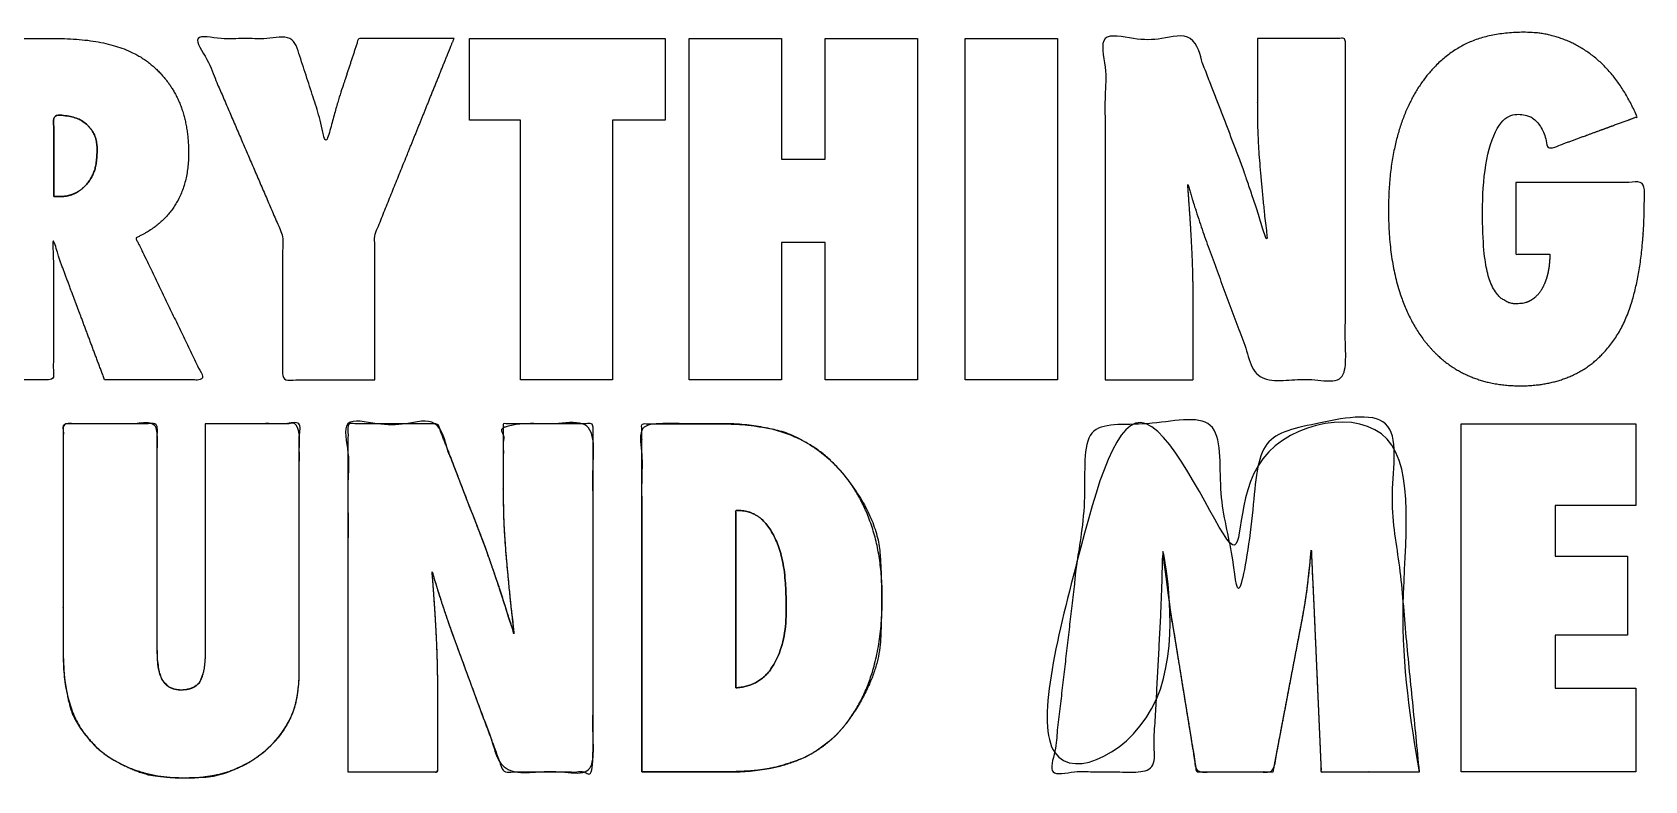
# Model space of a CAD drawing. Header units: millimetres. Extents: x -159872 to 386485, y -250577 to 158966.
# Drawn here: x 229107 to 229842, y -10997 to -10656 of the extents above; entities that cross this region are included whole.
import ezdxf

# ---------------------------------------------------------------- set-up
doc = ezdxf.new("R2010")
doc.units = ezdxf.units.MM
doc.layers.add('Flavour Filled', color=7, linetype='Continuous', lineweight=5)
doc.layers.add('LDS-elevation', color=7, linetype='Continuous', lineweight=9)

# ---------------------------------------------------------------- blocks, each defined once
blk = doc.blocks.new('Block_15!')
at = {"layer": 'Flavour Filled', "color": 250, "lineweight": 25, "flags": 128}
for points in [[(2560.262500716271, -874.3415491249477), (2518.241809808807, -874.3415491249477), (2518.241809808807, -874.3415491249477), (2518.241809808807, -756.0386927092109), (2518.241809808807, -756.0386927092109), (2495.064929931789, -756.0386927092109), (2495.064929931789, -756.0386927092109), (2495.064929931789, -718.7541468200945), (2495.064929931789, -718.7541468200945), (2584.346301979781, -718.7541468200945), (2584.346301979781, -718.7541468200945), (2584.346301979781, -756.0386927092109), (2584.346301979781, -756.0386927092109), (2560.262500716271, -756.0386927092109), (2560.262500716271, -756.0386927092109), (2560.262500716271, -874.3415491249477)], [(2699.323779978381, -874.3415491249477), (2657.303089070917, -874.3415491249477), (2657.303089070917, -874.3415491249477), (2657.303089070917, -811.7639734569983), (2657.303089070917, -811.7639734569983), (2637.25004952515, -811.7639734569983), (2637.25004952515, -811.7639734569983), (2637.25004952515, -874.3415491249477), (2637.25004952515, -874.3415491249477), (2595.229358617686, -874.3415491249477), (2595.229358617686, -874.3415491249477), (2595.229358617686, -718.7541468200945), (2595.229358617686, -718.7541468200945), (2637.25004952515, -718.7541468200945), (2637.25004952515, -718.7541468200945), (2637.25004952515, -773.774044267277), (2637.25004952515, -773.774044267277), (2657.303089070917, -773.774044267277), (2657.303089070917, -773.774044267277), (2657.303089070917, -718.7541468200945), (2657.303089070917, -718.7541468200945), (2699.323779978381, -718.7541468200945), (2699.323779978381, -718.7541468200945), (2699.323779978381, -874.3415491249477)], [(2763.110584161653, -874.3415491249477), (2721.08989325419, -874.3415491249477), (2721.08989325419, -874.3415491249477), (2721.08989325419, -718.7541468200945), (2721.08989325419, -718.7541468200945), (2763.110584161653, -718.7541468200945), (2763.110584161653, -718.7541468200945), (2763.110584161653, -874.3415491249477)]]:
    blk.add_lwpolyline(points, close=True, dxfattribs=at)
at = {"layer": 'Flavour Filled', "color": 250, "lineweight": 25}
for points, knots in [([(2328.695240031976, -874.3415491249475), (2351.418659215748, -874.3415491249475), (2374.14207839952, -874.3415491249475), (2358.522876743269, -841.9946863400656), (2342.903675087017, -809.6478235551841), (2354.945071873558, -804.2571836029184), (2366.987476350528, -784.7583737933381), (2366.987476350528, -757.4502150782461), (2358.018275760732, -737.0946164810397), (2349.050586706574, -729.9395105868296), (2341.995997932707, -724.3468287034641), (2320.734485639438, -718.7541468200943), (2285.011859915944, -718.7541468200943), (2263.497669247494, -718.7541468200943), (2263.497669247494, -796.5478479725209), (2263.497669247494, -874.3415491249475), (2284.407245658282, -874.3415491249475), (2305.31682206907, -874.3415491249475), (2305.31682206907, -847.133907530187), (2305.31682206907, -819.9262659354264), (2305.165668504655, -814.7870447453054), (2305.01451494024, -809.6478235551841), (2305.56824083123, -811.2608840101477), (2306.500858323655, -814.0317807684366), (2306.878742234695, -815.1901209170792), (2307.256626145735, -816.3497206787553), (2307.785663621189, -818.2136960506044), (2307.936817185603, -818.9185755059908), (2318.31602860879, -846.630062315469), (2328.695240031976, -874.3415491249475)], [0, 0, 0, 0.07591764073515864, 0.07591764073515864, 0.1959258171140595, 0.1959258171140595, 0.2400027454387879, 0.2840796737635184, 0.3281566020882475, 0.3722335304129747, 0.3722335304129747, 0.4068213035111532, 0.441409076609331, 0.4937813429671983, 0.4937813429671983, 0.6831555332635613, 0.6831555332635613, 0.734055979489591, 0.734055979489591, 0.8002878854222556, 0.8002878854222556, 0.8128037664765798, 0.8128037664765798, 0.8169553768866356, 0.8211069872966915, 0.8211069872966915, 0.8252626782524797, 0.8294183692082697, 0.8294183692082697, 1, 1, 1]), ([(2451.835010509003, -874.3415491249477), (2430.824665055271, -874.3415491249477), (2409.814319601539, -874.3415491249477), (2409.814319601539, -841.3900720824042), (2409.814319601539, -808.4385950398608), (2390.517047877848, -763.5963709299778), (2371.219776154157, -718.7541468200947), (2393.137042994381, -718.7541468200947), (2415.054309834605, -718.7541468200943), (2418.833148944988, -730.2922022371299), (2422.611988055372, -741.8302576541691), (2423.719691759929, -745.206524437993), (2425.710132280671, -751.7061277078527), (2426.592365251642, -754.8294641938883), (2427.473338609576, -757.9540602929605), (2429.060451035937, -763.94906258028), (2429.766590104364, -766.8209803041715), (2430.924930253, -762.5390517468924), (2432.940059189264, -755.1569635834545), (2433.797351822107, -752.0583155129405), (2434.653384841912, -748.9596674424257), (2436.164920486066, -743.947163323806), (2436.820423110413, -742.0317957400563), (2440.649646742269, -730.3929712800748), (2444.478870374124, -718.7541468200947), (2466.244983649932, -718.7541468200947), (2488.01109692574, -718.7541468200947), (2469.923053717372, -763.5963709299778), (2451.835010509003, -808.4385950398608), (2451.835010509003, -841.3900720824042), (2451.835010509003, -874.3415491249477)], [0, 0, 0, 0.04413661787644037, 0.04413661787644037, 0.1133580761287, 0.1133580761287, 0.2159107508555435, 0.2159107508555435, 0.2619525464820467, 0.2619525464820467, 0.2874574656027347, 0.2874574656027347, 0.2949219863577037, 0.302386507112673, 0.302386507112673, 0.3098530291639402, 0.3173195512152077, 0.3173195512152077, 0.3285184636811189, 0.3397173761470303, 0.3397173761470303, 0.3509151194659509, 0.3621128627848718, 0.3621128627848718, 0.4298855232520567, 0.4298855232520567, 0.5502805747368219, 0.5502805747368219, 0.8177352692800054, 0.8177352692800054, 1, 1, 1]), ([(2784.876697437462, -874.3415491249477), (2784.876697437462, -796.5478479725211), (2784.876697437462, -718.7541468200947), (2804.929736983229, -718.7541468200947), (2824.982776528996, -718.7541468200943), (2835.513141516609, -746.0625574578023), (2846.043506504201, -773.3709680955029), (2846.899539524006, -775.7894251261483), (2848.839091678062, -781.3322263332587), (2849.923114657528, -784.4555628192943), (2851.005878023957, -787.5801589183666), (2853.398890871259, -794.7843897210089), (2854.709644197346, -798.8655359602228), (2856.876178620632, -805.7178308803833), (2859.04271304392, -812.5701258005467), (2857.883113282246, -802.4428369847192), (2856.120410798557, -785.1113173662493), (2855.515796540895, -777.9055750279632), (2854.306568025572, -763.4966095774633), (2854.306568025576, -736.2375757708008), (2854.306568025572, -718.7541468200947), (2874.359607571341, -718.7541468200947), (2894.41264711711, -718.7541468200947), (2894.41264711711, -796.5478479725211), (2894.41264711711, -874.3415491249477), (2874.359607571341, -874.3415491249477), (2854.306568025572, -874.3415491249475), (2843.725818516491, -845.7231409289636), (2833.145069007426, -817.1047327330068), (2831.482379798857, -812.5204970468968), (2828.483745003464, -803.9291803681364), (2827.149310952284, -799.9236109111301), (2824.47792362385, -791.9124719971176), (2822.463550455408, -784.6571009051814), (2823.11779346672, -792.870281750296), (2824.075855142506, -807.1797377708884), (2824.680469400166, -819.3725400444516), (2824.982776528996, -830.0543105190761), (2824.982776528984, -854.4900476650605), (2824.982776528997, -874.3415491249477), (2804.929736983229, -874.3415491249477), (2784.876697437462, -874.3415491249477)], [0, 0, 0, 0.1372499859651539, 0.1372499859651539, 0.1726291921919223, 0.1726291921919223, 0.2242668471744032, 0.2242668471744032, 0.2287930895344621, 0.2333193318945214, 0.2333193318945214, 0.2378466385017934, 0.2423739451090652, 0.2423739451090652, 0.2499643695062365, 0.2499643695062365, 0.260730552220148, 0.2714967349340597, 0.2714967349340597, 0.2930253626743955, 0.3315287841046449, 0.3315287841046449, 0.3756912098373204, 0.3756912098373204, 0.5470147910716125, 0.5470147910716125, 0.5911772168042881, 0.5911772168042881, 0.658372612313513, 0.658372612313513, 0.6691119221547431, 0.6798512319959737, 0.6798512319959737, 0.7013318779059091, 0.7013318779059091, 0.7248362122555498, 0.7483405466051909, 0.7718497259096183, 0.7953589052140463, 0.8971626821656575, 0.8971626821656575, 1, 1, 1]), ([(2972.105579226593, -784.3547937763504), (3001.429370723168, -784.3547937763504), (3030.753162219742, -784.3547937763504), (3030.753162219747, -787.5794031505428), (3030.753162219742, -813.2762648689738), (3024.051265096174, -845.6231276538557), (3017.35087950825, -855.4977380945024), (3010.044620049626, -866.2805295346777), (2988.429660338234, -877.062313284424), (2960.063678594836, -877.062313284424), (2937.995258190197, -866.4815637753502), (2929.984119276185, -855.9008142662766), (2922.022609115821, -845.2197995594743), (2914.062610491103, -815.8960080628988), (2914.062610491103, -778.359035721209), (2922.073749405115, -748.5817835313877), (2938.096027233141, -726.8156702555792), (2960.013294073365, -715.9326136176751), (2992.360156858247, -715.9326136176751), (3019.114337759762, -735.1802565877165), (3027.427783802605, -754.4263880221139), (3007.072437128013, -761.8832971999368), (2986.717090453407, -769.3402063777604), (2986.263629760162, -765.6628920781428), (2984.171916351261, -759.8434798481521), (2982.53517517125, -757.7013819177796), (2980.897174378201, -755.5605436004436), (2976.790583955647, -753.4186975926785), (2965.655856632989, -753.4186975926785), (2956.990222785058, -777.2510800940445), (2956.990222785058, -811.2097437208088), (2958.904078833164, -825.9227797583902), (2960.819446416913, -830.5070154445001), (2962.733554387626, -835.0925107436467), (2968.829829563105, -839.6769983523637), (2974.675189821653, -839.6769983523637), (2977.698261109959, -838.8713498540301), (2979.058643189697, -838.064693665267), (2980.419025269435, -837.2592970895405), (2982.710765228578, -834.9919936233106), (2983.643634643629, -833.5300867328066), (2984.575244445641, -832.0694394553401), (2986.036899413539, -828.5173306915794), (2986.565936888993, -826.4258692052858), (2987.094974364446, -824.3356673320293), (2987.624011839899, -819.6743433280676), (2987.624011839899, -817.1047327330068), (2979.864795533249, -817.1047327330075), (2972.105579226593, -817.1047327330068), (2972.105579226593, -800.7297632546786), (2972.105579226593, -784.3547937763504)], [0, 0, 0, 0.05670657900745962, 0.05670657900745962, 0.06294235401858865, 0.1063993726371231, 0.1498563912556578, 0.1498563912556578, 0.1972890167531889, 0.2447216422507263, 0.2921542677482638, 0.3395868932458007, 0.3395868932458007, 0.3871994912679871, 0.434812089290174, 0.4824246873123605, 0.5300372853345467, 0.5776498833567321, 0.6252624813789172, 0.6728750794011071, 0.7204876774232959, 0.7204876774232959, 0.769720295253334, 0.769720295253334, 0.7781349631349049, 0.7865496310164763, 0.7865496310164763, 0.7949635636701513, 0.8033774963238277, 0.8117914289775042, 0.8202053616311811, 0.828619294284858, 0.8370332269385351, 0.8370332269385351, 0.8454483059646432, 0.8538633849907532, 0.8622784640168681, 0.8706935430429944, 0.8706935430429944, 0.8791052057286156, 0.8875168684142292, 0.8875168684142292, 0.895920094263143, 0.9043233201120553, 0.9043233201120553, 0.9127217894309683, 0.9211202587498817, 0.9211202587498817, 0.9464803425756011, 0.9464803425756011, 1, 1, 1]), ([(2305.518360154957, -790.8040125247385), (2305.518360154957, -772.2625086231238), (2305.518360154957, -753.7210047215092), (2306.274127977034, -753.7210047215092), (2316.148738417681, -753.7210047215092), (2325.269092571894, -762.4380307813419), (2325.269092571894, -775.437237321059), (2322.85063554125, -782.4913222497162), (2320.432178510604, -785.2617151628425), (2318.013721479959, -788.0333676890048), (2311.967578903344, -790.8040125247385), (2306.929126756167, -790.8040125247385), (2305.518360154957, -790.8040125247385)], [0, 0, 0, 0.2390534583792414, 0.2390534583792414, 0.2487974852153534, 0.3663656650108712, 0.4839338448063796, 0.6015020246018854, 0.7190702043973842, 0.7190702043973842, 0.8366687234868226, 0.9542672425762877, 1, 1, 1]), ([(2305.518360154957, -790.8040125247385), (2306.929126756167, -790.8040125247386), (2311.967578903345, -790.8040125247385), (2318.013721479958, -788.0333676890051), (2320.432178510604, -785.2617151628425), (2322.85063554125, -782.4913222497167), (2325.269092571894, -775.4372373210604), (2325.269092571894, -762.4380307813414), (2316.148738417681, -753.7210047215092), (2306.274127977035, -753.7210047215093), (2305.518360154957, -753.7210047215092), (2305.518360154957, -772.2625086231238), (2305.518360154957, -790.8040125247385)], [0, 0, 0, 0.04573275742375078, 0.1633312765132916, 0.2809297956028216, 0.2809297956028216, 0.3984979753983711, 0.5160661551939136, 0.6336343349894537, 0.7512025147849997, 0.7609465416211058, 0.7609465416211058, 1, 1, 1])]:
    blk.add_open_spline(points, degree=2, knots=knots, dxfattribs=at)
blk = doc.blocks.new('Block_17!')
at = {"layer": 'Flavour Filled', "color": 7, "linetype": 'Continuous', "lineweight": 25, "transparency": 33554687, "flags": 128}
blk.add_lwpolyline([(2947.210526878215, -1053.055311254437), (2947.210526878215, -894.356160903487), (3026.868455325097, -894.356160903487), (3026.868455325097, -931.6669067437687), (2990.071631603828, -931.6669067437687), (2990.071631603828, -954.7934020993152), (3023.065431644407, -954.7934020993152), (3023.065431644407, -990.6651660063628), (2990.071631603828, -990.6651660063628), (2990.071631603828, -1014.922290023736), (3026.868455325097, -1014.922290023736), (3026.868455325097, -1053.055311254437)], close=True, dxfattribs=at)
at = {"layer": 'Flavour Filled', "color": 250, "lineweight": 25, "flags": 128}
blk.add_lwpolyline([(2947.210526878215, -1053.055311254437), (2947.210526878215, -894.356160903487), (2947.210526878215, -894.356160903487), (3026.868455325097, -894.356160903487), (3026.868455325097, -894.356160903487), (3026.868455325097, -931.6669067437687), (3026.868455325097, -931.6669067437687), (2990.071631603828, -931.6669067437687), (2990.071631603828, -931.6669067437687), (2990.071631603828, -954.7934020993152), (2990.071631603828, -954.7934020993152), (3023.065431644407, -954.7934020993152), (3023.065431644407, -954.7934020993152), (3023.065431644407, -990.6651660063628), (3023.065431644407, -990.6651660063628), (2990.071631603828, -990.6651660063628), (2990.071631603828, -990.6651660063628), (2990.071631603828, -1014.922290023736), (2990.071631603828, -1014.922290023736), (3026.868455325097, -1014.922290023736), (3026.868455325097, -1014.922290023736), (3026.868455325097, -1053.055311254437), (3026.868455325097, -1053.055311254437), (2947.210526878215, -1053.055311254437)], close=True, dxfattribs=at)
at = {"layer": 'Flavour Filled', "color": 7, "linetype": 'Continuous', "lineweight": 25, "transparency": 33554687}
for points, knots in [([(2928.195408474764, -1053.055311254437), (2905.788404085836, -1053.055311254437), (2883.381399696907, -1053.055311254437), (2881.788241127969, -1016.875194075982), (2880.195082559031, -980.6950768975273), (2880.149490754252, -979.70959571658), (2879.906255098063, -974.4729160255275), (2879.39753758786, -963.3697847734984), (2878.923222564663, -953.5716050778549), (2878.869714682769, -951.1242608420929), (2878.478260525019, -956.1834784876754), (2877.337025207046, -967.7766019524273), (2875.607620580226, -978.7390702273244), (2875.041746995211, -981.8805537947197), (2874.787612606929, -983.2079473065675), (2874.288462112386, -985.8298576263088), (2867.888427438702, -1019.442591612658), (2861.488317426989, -1053.055311254437), (2844.014965380576, -1053.055311254437), (2826.541613334163, -1053.055311254437), (2821.811736540521, -1023.958059366095), (2817.081824742606, -994.8608131678745), (2816.337901673823, -990.2842466267883), (2815.171263565283, -983.1068537342729), (2814.221042734581, -977.456636134805), (2812.472869364901, -962.9392566276131), (2812.363723895264, -962.0012542894382), (2812.254578425627, -961.0632519512633), (2812.241635901673, -960.9220178395126), (2812.22869337772, -960.7807837277619), (2812.05358567777, -958.8948032833084), (2811.67686009192, -955.3081154801334), (2811.329553739679, -950.1616955529023), (2811.174117077535, -956.2192660847746), (2810.91682502524, -963.5783609132976), (2810.510025540947, -975.1685309340161), (2810.301674373379, -981.1062145927372), (2808.400162533035, -1017.080762923587), (2806.49865069269, -1053.055311254437), (2783.68050860855, -1053.055311254437), (2760.862366524411, -1053.055311254437), (2770.11296466663, -973.7057360789622), (2779.363562808848, -894.3561609034872), (2806.036120785579, -894.3561609034872), (2832.70867876231, -894.3561609034872), (2836.878380743614, -919.278440062376), (2841.048049990566, -944.2007246979438), (2841.498285681029, -946.8919230719314), (2841.711214138825, -948.1628263109747), (2842.770939063648, -954.599314422997), (2843.545885485673, -961.1274922161398), (2843.600552691471, -961.6092942027137), (2843.655219897268, -962.0910961892877), (2843.709729651434, -962.5728981758616), (2843.764239405602, -963.0547001624353), (2844.511044451117, -969.946677301902), (2845.158316134075, -977.7145175492124), (2845.20334730014, -978.2797374091479), (2845.248378466205, -978.8449572690834), (2845.331796339567, -977.9006253753985), (2845.415214212928, -976.9562934817138), (2846.344227021003, -967.6954451739646), (2847.783676176882, -958.0663651032665), (2848.899158899499, -952.0680032687558), (2849.131868197042, -950.8468880111477), (2852.047742970883, -935.4689212393059), (2857.125395542473, -908.6917470430526), (2859.84376664615, -894.3561609034872), (2886.310755775276, -894.3561609034872), (2912.777744904402, -894.3561609034872), (2920.486576689583, -973.7057360789622), (2928.195408474764, -1053.055311254437)], [0, 0, 0, 0.2014350883239108, 0.2014350883239108, 0.5270032552252034, 0.5270032552252034, 0.5358720361129089, 0.5447408170006163, 0.5536095978883235, 0.56247837877603, 0.5713471596637346, 0.5802159405514378, 0.5890847214391404, 0.5979535023268429, 0.6068222832145452, 0.6156910641022442, 0.6156910641022442, 0.7293888999187951, 0.7293888999187951, 0.7874508286587618, 0.7874508286587618, 0.8854067215071705, 0.8854067215071705, 0.9008137231057434, 0.9095693725937782, 0.9183250220818128, 0.9183250220818128, 0.9188904772826404, 0.9188904772826404, 0.9189754010898162, 0.9189754010898162, 0.9201095629337975, 0.9212437247777789, 0.9223778866217603, 0.9235120484657416, 0.924646210309723, 0.9258375957368331, 0.9258375957368331, 0.9330614538830927, 0.9330614538830927, 0.9376370565288111, 0.9376370565288111, 0.953656373489461, 0.953656373489461, 0.9590048819874968, 0.9590048819874968, 0.9640718790694331, 0.9640718790694331, 0.96461903105792, 0.9651661830464071, 0.9657133350348942, 0.9657133350348942, 0.9657536924869167, 0.9657536924869167, 0.9657940484636158, 0.9657940484636158, 0.9663710222083276, 0.9663710222083276, 0.9664129927523109, 0.9664129927523109, 0.9664831650575154, 0.9664831650575154, 0.9671721001509908, 0.967861035244466, 0.9685499703379413, 0.969238905431417, 0.97215800047734, 0.9755214700503699, 0.9755214700503699, 0.9816225352849529, 0.9816225352849529, 1, 1, 1]), ([(2374.598501874883, -894.3561609034872), (2396.02905423769, -894.3561609034872), (2417.459606600496, -894.3561609034872), (2417.459625758354, -936.6614629082443), (2417.459583669454, -978.9667649129501), (2417.459644981534, -986.6272785990349), (2417.459706293615, -994.2877922851198), (2417.459866618065, -1000.84500554063), (2417.459075242991, -1005.793418786661), (2417.465651601988, -1007.153182894776), (2417.254560872011, -1013.566517995541), (2416.008184381738, -1022.400531545116), (2413.592153712974, -1028.322998218933), (2413.316015044983, -1028.868945999406), (2413.039876376992, -1029.414893779879), (2412.770067264511, -1029.986726608257), (2412.500258152029, -1030.558559436636), (2408.092974164942, -1038.372170872671), (2399.909040274928, -1045.038126197848), (2399.27954865979, -1045.500656104959), (2398.650057044652, -1045.96318601207), (2397.802085548282, -1046.579892554884), (2396.954114051912, -1047.196599097699), (2384.34799028012, -1054.745287611593), (2365.873825441042, -1055.992690187974), (2344.287376745811, -1054.642649608988), (2330.619427598464, -1046.297298370079), (2329.688038228732, -1045.616320072062), (2328.756648859, -1044.935341774045), (2327.810981775496, -1044.241546913379), (2326.865314691992, -1043.547752052712), (2314.955989336452, -1032.339626518684), (2310.403903655129, -1012.686675377842), (2309.82117819657, -1000.621408473691), (2309.84672895834, -999.7060781263119), (2309.843780565679, -994.3746797898206), (2309.844073770477, -987.4732243330533), (2309.844205993192, -979.4793544070128), (2309.844338215908, -971.4854844809723), (2309.844309780693, -932.9208226922411), (2309.844314879353, -894.3561609034872), (2331.27486724216, -894.3561609034872), (2352.705419604966, -894.3561609034872), (2352.705409520494, -931.5628835480227), (2352.705434155981, -968.7696061925398), (2352.705395250075, -976.4764724524896), (2352.705254609438, -990.834702240842), (2352.705756780691, -995.8984287338574), (2352.701727615929, -997.3038359831), (2352.976422896333, -1006.711119121109), (2354.908671748275, -1010.888001389491), (2355.066154868201, -1011.157810501972), (2355.223637988126, -1011.427619614453), (2355.380963656421, -1011.697428726935), (2355.538289324717, -1011.967237839416), (2359.153542968465, -1016.199047263508), (2369.487456580263, -1015.305041988387), (2371.93876596704, -1012.237046951898), (2372.086613047234, -1011.986509918879), (2372.234460127428, -1011.735972885861), (2372.382149755992, -1011.472619290193), (2372.529839384556, -1011.209265694525), (2373.821812929428, -1008.022840635664), (2374.488869817829, -1001.974496527116), (2374.601974318615, -997.402843028179), (2374.59818474942, -996.0007764435032), (2374.598378407207, -993.4486552414212), (2374.598455977678, -988.8400682216898), (2374.598533548148, -984.2314812019583), (2374.598494742308, -939.2938210527504), (2374.598501874883, -894.3561609034872)], [0, 0, 0, 0.02572579084498224, 0.02572579084498224, 0.076510172534401, 0.076510172534401, 0.08570605183435256, 0.08570605183435256, 0.09357750068605789, 0.1014489495377627, 0.1093203983894692, 0.1171918472411763, 0.1250632960928835, 0.1250632960928835, 0.1258162035577167, 0.1258162035577167, 0.1265943132332796, 0.1265943132332796, 0.1376340827771957, 0.1376340827771957, 0.1384510946491633, 0.1384510946491633, 0.1395477469985489, 0.1395477469985489, 0.1549157663638338, 0.1702837857291191, 0.1856518050944048, 0.1856518050944048, 0.1867590266575934, 0.1867590266575934, 0.1878845694708773, 0.1878845694708773, 0.2035786055406569, 0.2192726416104366, 0.234966677680216, 0.2506607137499903, 0.2663547498197647, 0.2663547498197647, 0.2845329563801347, 0.2845329563801347, 0.3722297033020689, 0.3722297033020689, 0.420963171710355, 0.420963171710355, 0.5055719401581508, 0.5055719401581508, 0.5230974951253089, 0.538222817559084, 0.5533481399928607, 0.5684734624266345, 0.5835987848604083, 0.5835987848604083, 0.5846255298323152, 0.5846255298323152, 0.585652014044015, 0.585652014044015, 0.6039444249981588, 0.6222368359523027, 0.6222368359523027, 0.6235919111679125, 0.6235919111679125, 0.624998370342306, 0.624998370342306, 0.6410146686415316, 0.6570309669407575, 0.6730472652399833, 0.6890635635392058, 0.6890635635392058, 0.7179855850261492, 0.7179855850261492, 1, 1, 1]), ([(2439.661042141821, -1053.055311254437), (2439.661042141821, -973.7057360789622), (2439.661042141821, -894.3561609034872), (2460.115142478504, -894.3561609034872), (2480.569242815188, -894.3561609034872), (2486.612811717263, -910.0289485455746), (2492.656359474494, -925.7017443412835), (2495.148145130041, -932.1635714482874), (2499.906744206127, -944.5036042562118), (2501.740756879768, -949.2613551776872), (2503.530393282211, -954.1040173550589), (2505.731965625364, -960.5750889188539), (2505.870176665826, -960.9733470707624), (2506.008387706289, -961.3716052226708), (2506.146441295121, -961.7699893358828), (2506.284494883953, -962.1683734490949), (2507.717870066998, -966.3560212599748), (2509.540058705715, -971.8882683939432), (2510.961088719237, -976.2831934723288), (2511.12562249431, -976.8142698167338), (2512.510677599387, -981.2651927129202), (2514.801540596637, -988.1313250005996), (2515.504642885599, -991.3637450605518), (2514.122940881372, -979.5726197541608), (2512.740672589, -966.2880865665646), (2511.867099863028, -956.5280781929367), (2511.712933723235, -954.6907427560709), (2511.55874659162, -952.8534090806961), (2510.884666878541, -943.974592867583), (2510.536381622513, -935.361599327905), (2510.476339963448, -930.1047183956255), (2510.479888034799, -929.3068003122863), (2510.479426501741, -924.9335454325491), (2510.47952272564, -907.1402978245999), (2510.479510141694, -894.3561609034872), (2530.933610478377, -894.3561609034872), (2551.38771081506, -894.3561609034872), (2551.38771081506, -973.7057360789622), (2551.38771081506, -1053.055311254437), (2530.933610478377, -1053.055311254437), (2510.479510141694, -1053.055311254437), (2501.903728450505, -1029.859805740454), (2493.327873204047, -1006.664327421341), (2491.727486032979, -1002.335530894843), (2490.127098861911, -998.0067343683447), (2489.202811629809, -995.5063194482839), (2488.773087621815, -994.3500431671174), (2487.19496835669, -989.9545136512313), (2484.882368570657, -983.395010468504), (2483.11939238883, -978.1704344878801), (2482.949250157885, -977.6597243821118), (2482.77910792694, -977.1490142763435), (2482.608808244365, -976.6383041705751), (2482.438508561791, -976.1275940648068), (2480.127606739325, -969.0619679317007), (2478.25646731833, -962.5022338844974), (2478.128049769228, -962.0397039773865), (2477.999632220127, -961.5771740702755), (2478.083050093489, -962.6243218780885), (2478.16646796685, -963.6714696859018), (2479.256557242701, -977.8596646488618), (2479.875447954521, -989.213524962109), (2479.952542503319, -990.7680760824836), (2480.029624590225, -992.3226278208288), (2480.366664446765, -999.9065354726815), (2480.540807074778, -1007.628167735367), (2480.570827904309, -1012.401609955292), (2480.569053868636, -1013.378247649056), (2480.569169251899, -1015.856451827489), (2480.569274654879, -1034.455881540529), (2480.569242815188, -1053.055311254437), (2460.115142478504, -1053.055311254437), (2439.661042141821, -1053.055311254437)], [0, 0, 0, 0.1933280196531205, 0.1933280196531205, 0.2431625739419438, 0.2431625739419438, 0.2840885162178852, 0.2840885162178852, 0.3009621579207474, 0.3163118721508498, 0.3316615863809499, 0.34701130061105, 0.34701130061105, 0.3479579719370203, 0.3479579719370203, 0.3489047946650016, 0.3489047946650016, 0.35884439393852, 0.3687839932120386, 0.3787235924855558, 0.3886631917590779, 0.3986027910326017, 0.4085423903061264, 0.4184819895796519, 0.4284215888531772, 0.4383611881267024, 0.4383611881267024, 0.4402314306072383, 0.4402314306072383, 0.4492635377840973, 0.4582956449609563, 0.4673277521378154, 0.4763598593146713, 0.4853919664915266, 0.5084435023917111, 0.5084435023917111, 0.5453250244786785, 0.5453250244786785, 0.6884030900622923, 0.6884030900622923, 0.7252846121492598, 0.7252846121492598, 0.7698762573786848, 0.7698762573786848, 0.7781980211893426, 0.7781980211893426, 0.7830047842834023, 0.7878115473774634, 0.7926183104715244, 0.797425073565585, 0.797425073565585, 0.7978943345676235, 0.7978943345676235, 0.7983636389703253, 0.7983636389703253, 0.8048440704984431, 0.8048440704984431, 0.805300103463929, 0.805300103463929, 0.8062980634171015, 0.8062980634171015, 0.8198168168628315, 0.8198168168628315, 0.821667309112616, 0.821667309112616, 0.8306927898620534, 0.8397182706114907, 0.8487437513609282, 0.8577692321103655, 0.8577692321103655, 0.9255073128185448, 0.9255073128185448, 1, 1, 1]), ([(2573.589146356386, -1053.055311254437), (2582.086314254427, -1053.055311499511), (2596.697857400804, -1053.055198359438), (2607.936473595725, -1053.056469144335), (2612.957527300291, -1053.050079799947), (2613.032914786679, -1053.094733057127), (2626.940378616185, -1052.516933440843), (2637.685005433955, -1050.309270719942), (2652.791770186027, -1044.823309986762), (2661.952814730291, -1036.589296945809), (2662.790558168803, -1035.674490381707), (2663.628301607314, -1034.759683817605), (2664.609842470104, -1033.68561178113), (2665.591383332896, -1032.611539744655), (2681.481604524895, -1011.743628778742), (2683.474455487576, -973.8531467226146), (2681.187337034757, -935.0967634684953), (2662.353623598599, -913.6488476357245), (2661.192235186414, -912.5336114452073), (2660.03084677423, -911.4183752546899), (2659.146850345007, -910.5653401139123), (2658.262853915784, -909.7123049731345), (2644.694724113195, -898.9680186010777), (2623.333016072038, -894.8583519534029), (2609.962417642168, -894.3193888152202), (2609.934015591289, -894.361040728689), (2605.325356371641, -894.3537729814682), (2594.999715369172, -894.3567177231425), (2589.348446358331, -894.356371495177), (2584.367174332771, -894.3562402643001), (2579.38590230721, -894.3561090334233), (2576.487524331798, -894.3561349684551), (2573.589146356386, -894.3561609034869), (2573.589146356386, -973.705736078962), (2573.589146356386, -1053.055311254437)], [0, 0, 0, 0.03240558498408962, 0.05572393165273387, 0.07904227832138043, 0.102360624990027, 0.125678971659182, 0.1489973183283388, 0.1723156649974955, 0.1956340116666538, 0.1956340116666538, 0.1979822701907997, 0.1979822701907997, 0.2007367330264981, 0.2007367330264981, 0.2503908672803511, 0.3000450015342042, 0.3496991357880567, 0.3496991357880567, 0.3525001568784137, 0.3525001568784137, 0.3546371957520901, 0.3546371957520901, 0.3847446250371953, 0.4148520543222991, 0.4449594836074003, 0.4750669128923646, 0.5051743421773217, 0.5352817714622787, 0.5352817714622787, 0.5618197569557299, 0.5618197569557299, 0.5772610161858462, 0.5772610161858462, 1, 1, 1]), ([(2616.450251081999, -1014.716721176131), (2616.450251081999, -974.3224426217768), (2616.450251081999, -933.9281640674221), (2617.118349836715, -933.9281640674221), (2622.770737378025, -933.9281640674221), (2630.685893778635, -939.4785229527531), (2633.615249857005, -945.0288818380842), (2636.544605935374, -950.5286042793377), (2639.473962013744, -965.5346263092827), (2639.473962013744, -994.3140130513501), (2627.961602702656, -1014.151658767826), (2616.450251081999, -1014.716721176131)], [0, 0, 0, 0.5703312881144532, 0.5703312881144532, 0.5797642483504438, 0.6501379731879321, 0.7205116980254193, 0.7205116980254193, 0.7903837735190639, 0.8602558490127098, 0.9301279245063564, 1, 1, 1])]:
    blk.add_open_spline(points, degree=2, knots=knots, dxfattribs=at)
at = {"layer": 'Flavour Filled', "color": 250, "lineweight": 25}
for points, knots in [([(2928.195408474764, -1053.055311254437), (2905.788404085836, -1053.055311254437), (2883.381399696907, -1053.055311254437), (2881.788241127969, -1016.875194075982), (2880.195082559031, -980.6950768975271), (2879.52698380431, -966.2538653532879), (2878.8588850496, -951.812653809045), (2878.498635721076, -955.975422973043), (2877.676864175871, -963.9155197117807), (2876.75180436165, -971.470174861259), (2875.620419932001, -978.7935650571824), (2874.953076945108, -982.339627678366), (2868.220697186079, -1017.697469466394), (2861.488317426989, -1053.055311254437), (2844.014965380576, -1053.055311254437), (2826.541613334163, -1053.055311254437), (2820.785685601223, -1017.6460772545), (2815.029757868292, -982.2368432545636), (2814.515331904065, -979.1533105404905), (2813.127742182732, -968.5672706566623), (2812.254578425625, -961.0632519512633), (2812.047498042377, -958.8035061632538), (2811.329518611403, -951.812653809045), (2810.815596492392, -966.459434200889), (2810.301674373379, -981.1062145927372), (2808.400162533035, -1017.080762923587), (2806.49865069269, -1053.055311254437), (2783.68050860855, -1053.055311254437), (2760.862366524411, -1053.055311254437), (2770.11296466663, -973.7057360789622), (2779.363562808848, -894.3561609034872), (2806.036120785579, -894.3561609034872), (2832.70867876231, -894.3561609034872), (2837.179801197713, -921.0801110921202), (2841.65092363312, -947.8040612807499), (2842.215734118819, -951.0934147650347), (2843.217882250892, -958.2366802966965), (2843.655219897268, -962.0910961892878), (2844.091297930606, -965.9455120818785), (2844.888129137682, -974.3231983895987), (2845.248378466205, -978.8449572690834), (2845.9157214531, -971.2903021196051), (2847.765841081543, -957.7749061574077), (2848.948617723092, -951.812653809045), (2854.396192184622, -923.0844073562736), (2859.84376664615, -894.3561609034872), (2886.310755775276, -894.3561609034872), (2912.777744904402, -894.3561609034872), (2920.486576689583, -973.7057360789622), (2928.195408474764, -1053.055311254437)], [0, 0, 0, 0.08730456726510194, 0.08730456726510194, 0.2284100130100074, 0.2284100130100074, 0.2847375884173319, 0.2847375884173319, 0.3010176377523802, 0.3172976870874299, 0.3335777364224793, 0.3498577857575291, 0.3498577857575291, 0.5122520958967695, 0.5122520958967695, 0.5910887177179511, 0.5910887177179511, 0.7529457965123152, 0.7529457965123152, 0.7670504189187768, 0.7811550413252392, 0.7811550413252392, 0.7853916925463403, 0.7853916925463403, 0.7942270370565889, 0.7942270370565889, 0.8159448120453062, 0.8159448120453062, 0.8297008834804777, 0.8297008834804777, 0.8778612867138204, 0.8778612867138204, 0.8939410188643928, 0.8939410188643928, 0.9102756613918915, 0.9102756613918915, 0.9122876914345653, 0.914299721477239, 0.914299721477239, 0.9163116779673298, 0.9183236344574207, 0.9183236344574207, 0.9216875085339113, 0.9250513826104019, 0.9250513826104019, 0.9412332177421516, 0.9412332177421516, 0.9558803380111972, 0.9558803380111972, 1, 1, 1]), ([(2374.598501874883, -894.3561609034872), (2396.02905423769, -894.3561609034872), (2417.459606600496, -894.3561609034872), (2417.459606600502, -950.4764562996166), (2417.459606600496, -1013.638240494028), (2415.248985720922, -1025.047311536097), (2413.039876376992, -1029.414893779879), (2410.88140347714, -1033.989556406909), (2403.685989965756, -1042.262946755182), (2398.650057044652, -1045.96318601207), (2391.866285073691, -1050.896838354586), (2375.369385053401, -1055.830490697103), (2354.657819811997, -1055.830490697103), (2336.207763816854, -1050.383168158181), (2328.756648859, -1044.935341774045), (2319.299978023962, -1037.997393167381), (2309.844314879353, -1015.795957626057), (2309.844314879358, -947.4443157974499), (2309.844314879353, -894.3561609034872), (2331.27486724216, -894.3561609034872), (2352.705419604966, -894.3561609034872), (2352.705419604961, -945.542803957099), (2352.705419604966, -1001.920816180551), (2353.963773028724, -1009.269146714602), (2355.223637988126, -1011.427619614453), (2356.482243334491, -1013.586092514304), (2360.722100816341, -1015.744565414156), (2366.786885665899, -1015.744565414156), (2371.051683485878, -1013.740269150008), (2372.234460127428, -1011.735972885861), (2373.415977155941, -1009.629144120519), (2374.598501874883, -1002.177777240057), (2374.598501874888, -945.5941961690041), (2374.598501874883, -894.3561609034872)], [0, 0, 0, 0.06151500993291102, 0.06151500993291102, 0.222604676232054, 0.2428168129066538, 0.2630289495812541, 0.2630289495812541, 0.283917650842559, 0.3048063521038633, 0.3048063521038633, 0.3328446757804278, 0.3608829994569933, 0.3889213231335582, 0.4169596468101223, 0.4169596468101223, 0.4525874908206303, 0.4882153348311369, 0.6121330549080908, 0.6121330549080908, 0.6621559874076842, 0.6621559874076842, 0.7816352218671423, 0.7937528521161107, 0.80587048236508, 0.80587048236508, 0.8179850351256095, 0.8300995878861406, 0.8422141406466718, 0.8543286934072031, 0.8543286934072031, 0.8669026255974219, 0.8794765577876419, 1, 1, 1]), ([(2439.661042141821, -1053.055311254437), (2439.661042141821, -973.7057360789622), (2439.661042141821, -894.3561609034872), (2460.115142478504, -894.3561609034872), (2480.569242815188, -894.3561609034872), (2491.310215102545, -922.2107397539475), (2502.051187389895, -950.0653186044032), (2502.924351147001, -952.5321447756619), (2504.90269938259, -958.1855400074027), (2506.008387706289, -961.3716052226708), (2507.11281641695, -964.5586781283678), (2509.55369455965, -971.9070086624196), (2510.890647836904, -976.069777826418), (2513.100512948655, -983.0591186449822), (2515.310378060409, -990.0484594635482), (2514.127601418858, -979.718624871404), (2512.329629770138, -962.0404597452084), (2510.479531133516, -939.9929471554897), (2510.479507711463, -912.1892586371358), (2510.479510141694, -894.3561609034872), (2530.933610478377, -894.3561609034872), (2551.38771081506, -894.3561609034872), (2551.38771081506, -973.7057360789622), (2551.38771081506, -1053.055311254437), (2530.933610478377, -1053.055311254437), (2510.479510141694, -1053.055311254437), (2499.687145642438, -1023.864534894549), (2488.894781143184, -994.6737585346575), (2487.198838150444, -989.997823019469), (2484.1402457745, -981.2346951224902), (2482.77910792694, -977.1490142763435), (2480.054313005746, -968.9776525840505), (2477.999632220127, -961.5771740702755), (2478.666975207021, -969.9543565327808), (2479.644183000966, -984.5502485579402), (2480.26088954378, -996.9866599928197), (2480.569242815188, -1007.882312761092), (2480.569242815189, -1032.806779765358), (2480.569242815188, -1053.055311254437), (2460.115142478504, -1053.055311254437), (2439.661042141821, -1053.055311254437)], [0, 0, 0, 0.1372516943628594, 0.1372516943628594, 0.1726313409667577, 0.1726313409667577, 0.2242696387008401, 0.2242696387008401, 0.2287959432165714, 0.2333222477323021, 0.2333222477323021, 0.2378492761440547, 0.2423763045558071, 0.2423763045558071, 0.2499662705576713, 0.2499662705576713, 0.2607318013078312, 0.2714973320579911, 0.2930254622099024, 0.3315300171948344, 0.3315300171948344, 0.3756937430853362, 0.3756937430853362, 0.5470223681479878, 0.5470223681479878, 0.5911860940384895, 0.5911860940384895, 0.658383467804481, 0.658383467804481, 0.6691231244957007, 0.679862781186921, 0.679862781186921, 0.7013440811321476, 0.7013440811321476, 0.7248483875199385, 0.748352693907728, 0.7718608002461355, 0.7953689065845436, 0.8971677081068798, 0.8971677081068798, 1, 1, 1]), ([(2573.589146356386, -1053.055311254437), (2573.589146356386, -973.7057360789622), (2573.589146356386, -894.3561609034872), (2592.090342640823, -894.3561609034874), (2626.471732402736, -894.3561609034872), (2651.190882482004, -902.8880238469105), (2660.03084677423, -911.4183752546899), (2671.644730896082, -922.5707371598611), (2683.260126553578, -953.7655578612907), (2683.260126553578, -993.543129872831), (2673.443710235231, -1024.018963452858), (2663.628301607314, -1034.759683817605), (2655.250867222201, -1043.907749458628), (2630.27425223821, -1053.055311254437), (2593.632108997856, -1053.05531125444), (2573.589146356386, -1053.055311254437)], [0, 0, 0, 0.2941231454633639, 0.2941231454633639, 0.3627010809341109, 0.4215638088798359, 0.4804265368255636, 0.4804265368255636, 0.5575780310931121, 0.6347295253606612, 0.7118810196282104, 0.78903251389576, 0.78903251389576, 0.854806374307424, 0.9205802347190855, 1, 1, 1]), ([(2616.450251081999, -1014.716721176131), (2627.961602702657, -1014.151658767825), (2639.473962013744, -994.3140130513494), (2639.473962013744, -965.5346263092763), (2636.544605935374, -950.5286042793365), (2633.615249857005, -945.0288818380843), (2630.685893778635, -939.4785229527531), (2622.770737378025, -933.9281640674221), (2617.118349836716, -933.928164067422), (2616.450251081999, -933.9281640674221), (2616.450251081999, -974.3224426217768), (2616.450251081999, -1014.716721176131)], [0, 0, 0, 0.06987207549382382, 0.1397441509876511, 0.2096162264814776, 0.2794883019753057, 0.2794883019753057, 0.3498620268129957, 0.4202357516506868, 0.42966871188669, 0.42966871188669, 1, 1, 1])]:
    blk.add_open_spline(points, degree=2, knots=knots, dxfattribs=at)
blk = doc.blocks.new('Group-262')
at = {"layer": 'Flavour Filled'}
for name, p in [('Block_15!', (166137.9985552434, 26517.2750715726)), ('Block_17!', (166137.9985552434, 26517.28968335112))]:
    blk.add_blockref(name, p, dxfattribs=at)

msp = doc.modelspace()

# ---------------------------------------------------------------- block references
at = {"layer": 'LDS-elevation', "color": 7}
msp.add_blockref('Group-262', (60673.51322731731, -36457.51521503358), dxfattribs=at)

doc.saveas('drawing.dxf')
